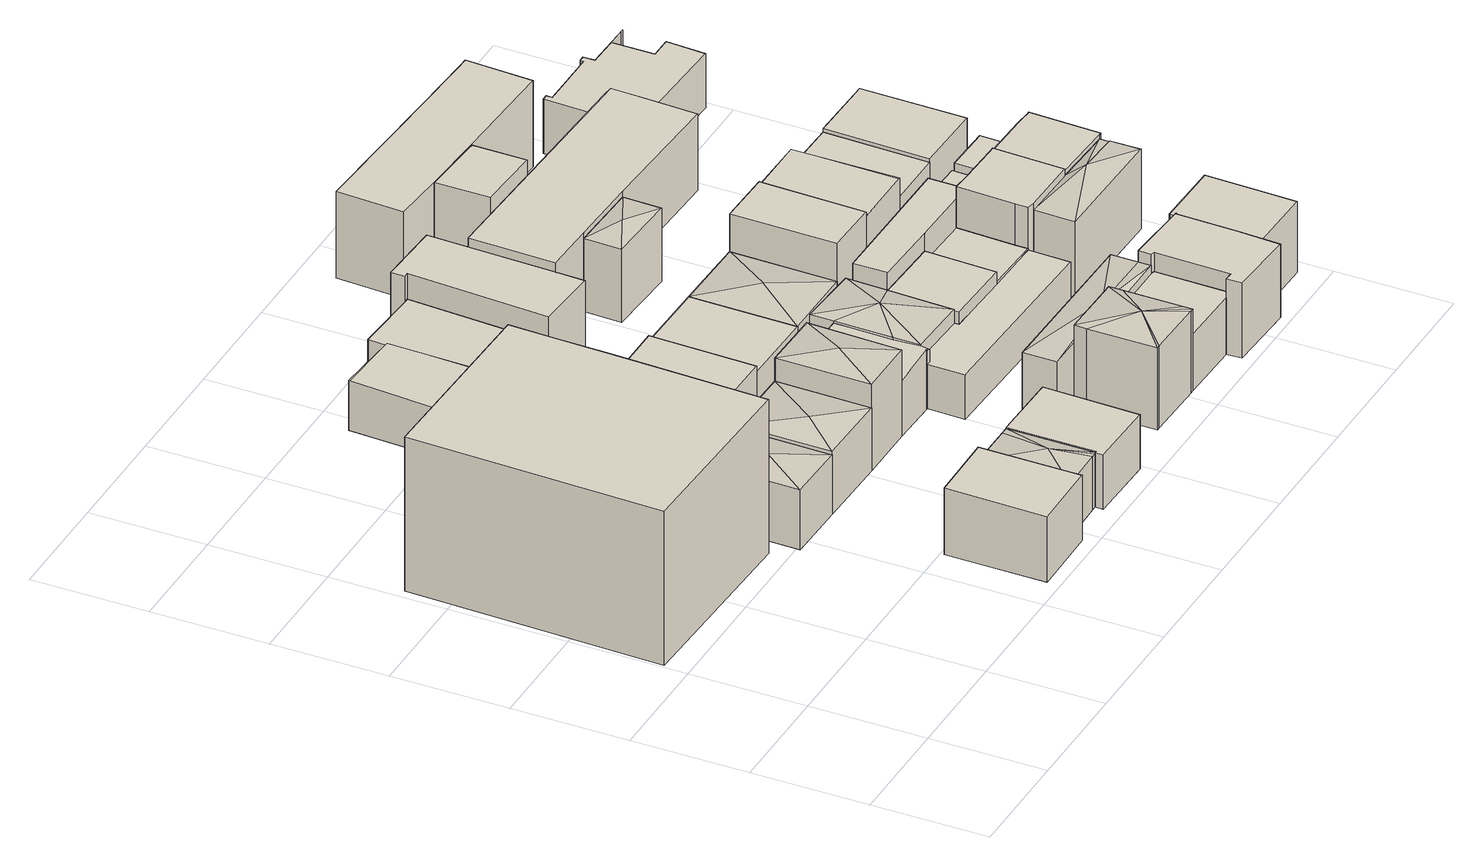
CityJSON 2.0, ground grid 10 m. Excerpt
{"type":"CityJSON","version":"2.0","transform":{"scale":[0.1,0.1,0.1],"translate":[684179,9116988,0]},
"CityObjects":{
"building1":{"type":"Building","attributes":{"Building Type":"Office Building","Roof Shape":"flat","Roof Material":"Asbestos Sheet","Roof Material Code":"4","Roof Direction":"west","Building Height":13.91,"Roof Slope":14.2,"Footprint Area":372.91,"Solar PV Capacity Low":50.28,"Solar PV Capacity High":66.04,"Solar Annual Energy Low":72505,"Solar Annual Energy High":95556,"Suitable PV Area":300.19},"geometry":[{"type":"MultiSurface","lod":"2.2","boundaries":[[[0,1,2,3,4,5]],[[5,4,6,7]],[[4,3,8,6]],[[3,2,9,8]],[[2,1,10,9]],[[1,0,11,10]],[[0,5,7,11]],[[7,6,8,9,10,11]]]}]},
"building2":{"type":"Building","attributes":{"Building Type":"Residential","Roof Shape":"gable","Roof Material":"Concrete Glazed Tile","Roof Material Code":"1","Roof Direction":"west","Building Height":5.94,"Roof Slope":35,"Footprint Area":52.77,"Solar PV Capacity Low":6.61,"Solar PV Capacity High":8.68,"Solar Annual Energy Low":9527,"Solar Annual Energy High":12555,"Suitable PV Area":39.44},"geometry":[{"type":"MultiSurface","lod":"2.2","boundaries":[[[12,13,14,15,16]],[[16,15,17,18]],[[15,14,19,17]],[[14,13,20,19]],[[13,12,21,20]],[[12,16,18,21]],[[18,17,19,20,21]]]}]},
"building3":{"type":"Building","attributes":{"Building Type":"Residential","Roof Shape":"hip","Roof Material":"Concrete Glazed Tile","Roof Material Code":"1","Roof Direction":"west","Building Height":5.45,"Roof Slope":24.5,"Footprint Area":42.49,"Solar PV Capacity Low":5.32,"Solar PV Capacity High":6.99,"Solar Annual Energy Low":7672,"Solar Annual Energy High":10111,"Suitable PV Area":31.76},"geometry":[{"type":"MultiSurface","lod":"2.2","boundaries":[[[22,23,24,25]],[[25,24,26,27]],[[24,23,28,26]],[[23,22,29,28]],[[22,25,27,29]],[[27,26,30]],[[26,28,30]],[[28,29,30]],[[29,27,30]]]}]},
"building4":{"type":"Building","attributes":{"Building Type":"Residential","Roof Shape":"gable","Roof Material":"Concrete Glazed Tile","Roof Material Code":"1","Roof Direction":"west","Building Height":4.56,"Roof Slope":26.6,"Footprint Area":56.76,"Solar PV Capacity Low":7.11,"Solar PV Capacity High":9.33,"Solar Annual Energy Low":10248,"Solar Annual Energy High":13506,"Suitable PV Area":42.43},"geometry":[{"type":"MultiSurface","lod":"2.2","boundaries":[[[3,31,32,33]],[[33,32,34,35]],[[32,31,36,34]],[[31,3,37,36]],[[3,33,35,37]],[[35,34,36,37]]]}]},
"building5":{"type":"Building","attributes":{"Building Type":"Residential","Roof Shape":"hip","Roof Material":"Concrete Glazed Tile","Roof Material Code":"1","Roof Direction":"west","Building Height":4.75,"Roof Slope":24.5,"Footprint Area":36.16,"Solar PV Capacity Low":4.53,"Solar PV Capacity High":5.95,"Solar Annual Energy Low":6528,"Solar Annual Energy High":8603,"Suitable PV Area":27.03},"geometry":[{"type":"MultiSurface","lod":"2.2","boundaries":[[[38,13,12,39,40,41,42]],[[42,41,43,44]],[[41,40,45,43]],[[40,39,46,45]],[[39,12,47,46]],[[12,13,48,47]],[[13,38,49,48]],[[38,42,44,49]],[[44,43,50]],[[43,45,50]],[[45,46,50]],[[46,47,50]],[[47,48,50]],[[48,49,50]],[[49,44,50]]]}]},
"building6":{"type":"Building","attributes":{"Building Type":"Residential","Roof Shape":"hip","Roof Material":"Concrete Glazed Tile","Roof Material Code":"1","Roof Direction":"west","Building Height":5.66,"Roof Slope":28.7,"Footprint Area":53.39,"Solar PV Capacity Low":6.69,"Solar PV Capacity High":8.78,"Solar Annual Energy Low":9640,"Solar Annual Energy High":12705,"Suitable PV Area":39.91},"geometry":[{"type":"MultiSurface","lod":"2.2","boundaries":[[[24,23,51,52]],[[52,51,53,54]],[[51,23,55,53]],[[23,24,56,55]],[[24,52,54,56]],[[54,53,57]],[[53,55,57]],[[55,56,57]],[[56,54,57]]]}]},
"building7":{"type":"Building","attributes":{"Building Type":"Residential","Roof Shape":"shed","Roof Material":"Concrete Glazed Tile","Roof Material Code":"1","Roof Direction":"west","Building Height":4.06,"Roof Slope":12.6,"Footprint Area":38.19,"Solar PV Capacity Low":4.78,"Solar PV Capacity High":6.28,"Solar Annual Energy Low":6895,"Solar Annual Energy High":9088,"Suitable PV Area":28.55},"geometry":[{"type":"MultiSurface","lod":"2.2","boundaries":[[[32,58,59,33]],[[33,59,60,61]],[[59,58,62,60]],[[58,32,63,62]],[[32,33,61,63]],[[61,60,62,63]]]}]},
"building8":{"type":"Building","attributes":{"Building Type":"Residential","Roof Shape":"gable","Roof Material":"Concrete Glazed Tile","Roof Material Code":"1","Roof Direction":"west","Building Height":4.27,"Roof Slope":27.1,"Footprint Area":51.25,"Solar PV Capacity Low":6.42,"Solar PV Capacity High":8.43,"Solar Annual Energy Low":9253,"Solar Annual Energy High":12195,"Suitable PV Area":38.31},"geometry":[{"type":"MultiSurface","lod":"2.2","boundaries":[[[64,65,66,67,68,69]],[[69,68,70,71]],[[68,67,72,70]],[[67,66,73,72]],[[66,65,74,73]],[[65,64,75,74]],[[64,69,71,75]],[[71,70,72,73,74,75]]]}]},
"building9":{"type":"Building","attributes":{"Building Type":"Residential","Roof Shape":"flat","Roof Material":"Concrete Glazed Tile","Roof Material Code":"1","Roof Direction":"west","Building Height":4.92,"Roof Slope":5.5,"Footprint Area":49.09,"Solar PV Capacity Low":6.15,"Solar PV Capacity High":8.07,"Solar Annual Energy Low":8863,"Solar Annual Energy High":11681,"Suitable PV Area":36.7},"geometry":[{"type":"MultiSurface","lod":"2.2","boundaries":[[[42,41,40,76,77,78]],[[78,77,79,80]],[[77,76,81,79]],[[76,40,82,81]],[[40,41,83,82]],[[41,42,84,83]],[[42,78,80,84]],[[80,79,81,82,83,84]]]}]},
"building10":{"type":"Building","attributes":{"Building Type":"Residential","Roof Shape":"hip","Roof Material":"Concrete Glazed Tile","Roof Material Code":"1","Roof Direction":"west","Building Height":7.8,"Roof Slope":23.9,"Footprint Area":42.33,"Solar PV Capacity Low":5.3,"Solar PV Capacity High":6.96,"Solar Annual Energy Low":7643,"Solar Annual Energy High":10073,"Suitable PV Area":31.64},"geometry":[{"type":"MultiSurface","lod":"2.2","boundaries":[[[51,85,86,52]],[[52,86,87,88]],[[86,85,89,87]],[[85,51,90,89]],[[51,52,88,90]],[[88,87,91]],[[87,89,91]],[[89,90,91]],[[90,88,91]]]}]},
"building11":{"type":"Building","attributes":{"Building Type":"Residential","Roof Shape":"flat","Roof Material":"Concrete Glazed Tile","Roof Material Code":"1","Roof Direction":"west","Building Height":4.64,"Roof Slope":11.2,"Footprint Area":48.44,"Solar PV Capacity Low":6.07,"Solar PV Capacity High":7.97,"Solar Annual Energy Low":8746,"Solar Annual Energy High":11526,"Suitable PV Area":36.21},"geometry":[{"type":"MultiSurface","lod":"2.2","boundaries":[[[58,92,93,59]],[[59,93,94,95]],[[93,92,96,94]],[[92,58,97,96]],[[58,59,95,97]],[[94,96,97,95]]]}]},
"building12":{"type":"Building","attributes":{"Building Type":"Residential","Roof Shape":"flat","Roof Material":"Concrete Glazed Tile","Roof Material Code":"1","Roof Direction":"west","Building Height":4.17,"Roof Slope":13.2,"Footprint Area":74.23,"Solar PV Capacity Low":9.29,"Solar PV Capacity High":12.21,"Solar Annual Energy Low":13403,"Solar Annual Energy High":17663,"Suitable PV Area":55.49},"geometry":[{"type":"MultiSurface","lod":"2.2","boundaries":[[[68,67,66,65,98,99,100,101,102]],[[102,101,103,104]],[[101,100,105,103]],[[100,99,106,105]],[[99,98,107,106]],[[98,65,108,107]],[[65,66,109,108]],[[66,67,110,109]],[[67,68,111,110]],[[68,102,104,111]],[[104,103,105,106,107,108,109,110,111]]]}]},
"building13":{"type":"Building","attributes":{"Building Type":"Residential","Roof Shape":"gable","Roof Material":"Concrete Glazed Tile","Roof Material Code":"1","Roof Direction":"west","Building Height":4.99,"Roof Slope":32.7,"Footprint Area":37.05,"Solar PV Capacity Low":4.64,"Solar PV Capacity High":6.09,"Solar Annual Energy Low":6690,"Solar Annual Energy High":8817,"Suitable PV Area":27.7},"geometry":[{"type":"MultiSurface","lod":"2.2","boundaries":[[[86,85,112,113,114,115,116,117]],[[117,116,118,119]],[[116,115,120,118]],[[115,114,121,120]],[[114,113,122,121]],[[113,112,123,122]],[[112,85,124,123]],[[85,86,125,124]],[[86,117,119,125]],[[119,118,120,121,122,123,124,125]]]}]},
"building14":{"type":"Building","attributes":{"Building Type":"Residential","Roof Shape":"flat","Roof Material":"Concrete Glazed Tile","Roof Material Code":"1","Roof Direction":"west","Building Height":4.05,"Roof Slope":8.1,"Footprint Area":60.73,"Solar PV Capacity Low":7.6,"Solar PV Capacity High":9.99,"Solar Annual Energy Low":10964,"Solar Annual Energy High":14450,"Suitable PV Area":45.4},"geometry":[{"type":"MultiSurface","lod":"2.2","boundaries":[[[93,92,126,127]],[[127,126,128,129]],[[126,92,130,128]],[[92,93,131,130]],[[93,127,129,131]],[[129,128,130,131]]]}]},
"building15":{"type":"Building","attributes":{"Building Type":"Residential","Roof Shape":"shed","Roof Material":"Concrete Glazed Tile","Roof Material Code":"1","Roof Direction":"west","Building Height":6.32,"Roof Slope":19.2,"Footprint Area":77.85,"Solar PV Capacity Low":9.75,"Solar PV Capacity High":12.8,"Solar Annual Energy Low":14056,"Solar Annual Energy High":18525,"Suitable PV Area":58.2},"geometry":[{"type":"MultiSurface","lod":"2.2","boundaries":[[[101,100,99,132,133,134,135,136,137]],[[137,136,138,139]],[[136,135,140,138]],[[135,134,141,140]],[[134,133,142,141]],[[133,132,143,142]],[[132,99,144,143]],[[99,100,145,144]],[[100,101,146,145]],[[101,137,139,146]],[[139,138,140,141,142,143,144,145,146]]]}]},
"building16":{"type":"Building","attributes":{"Building Type":"Residential","Roof Shape":"hip","Roof Material":"Concrete Glazed Tile","Roof Material Code":"1","Roof Direction":"west","Building Height":7.38,"Roof Slope":22.9,"Footprint Area":41.28,"Solar PV Capacity Low":5.17,"Solar PV Capacity High":6.79,"Solar Annual Energy Low":7452,"Solar Annual Energy High":9822,"Suitable PV Area":30.86},"geometry":[{"type":"MultiSurface","lod":"2.2","boundaries":[[[147,148,149,150,151,152,153,154,155]],[[155,154,156,157]],[[154,153,158,156]],[[153,152,159,158]],[[152,151,160,159]],[[151,150,161,160]],[[150,149,162,161]],[[149,148,163,162]],[[148,147,164,163]],[[147,155,157,164]],[[157,156,165]],[[156,158,165]],[[158,159,165]],[[159,160,165]],[[160,161,165]],[[161,162,165]],[[162,163,165]],[[163,164,165]],[[164,157,165]]]}]},
"building17":{"type":"Building","attributes":{"Building Type":"Residential","Roof Shape":"hip","Roof Material":"Concrete Glazed Tile","Roof Material Code":"1","Roof Direction":"west","Building Height":5.16,"Roof Slope":26.3,"Footprint Area":51.87,"Solar PV Capacity Low":6.49,"Solar PV Capacity High":8.53,"Solar Annual Energy Low":9365,"Solar Annual Energy High":12343,"Suitable PV Area":38.78},"geometry":[{"type":"MultiSurface","lod":"2.2","boundaries":[[[166,167,168,167,169,170,117,116,115]],[[115,116,171,172]],[[116,117,173,171]],[[117,170,174,173]],[[170,169,175,174]],[[169,167,176,175]],[[167,168,177,176]],[[167,166,178,176]],[[166,115,172,178]],[[172,171,179]],[[171,173,179]],[[173,174,179]],[[174,175,179]],[[175,176,179]],[[176,177,179]],[[176,178,179]],[[178,172,179]]]}]},
"building18":{"type":"Building","attributes":{"Building Type":"Residential","Roof Shape":"hip","Roof Material":"Concrete Glazed Tile","Roof Material Code":"1","Roof Direction":"west","Building Height":5.77,"Roof Slope":29.5,"Footprint Area":46.38,"Solar PV Capacity Low":5.81,"Solar PV Capacity High":7.63,"Solar Annual Energy Low":8374,"Solar Annual Energy High":11037,"Suitable PV Area":34.67},"geometry":[{"type":"MultiSurface","lod":"2.2","boundaries":[[[180,181,147,155,154,182,183,184,185,186]],[[186,185,187,188]],[[185,184,189,187]],[[184,183,190,189]],[[183,182,191,190]],[[182,154,192,191]],[[154,155,193,192]],[[155,147,194,193]],[[147,181,195,194]],[[181,180,196,195]],[[180,186,188,196]],[[188,187,197]],[[187,189,197]],[[189,190,197]],[[190,191,197]],[[191,192,197]],[[192,193,197]],[[193,194,197]],[[194,195,197]],[[195,196,197]],[[196,188,197]]]}]},
"building19":{"type":"Building","attributes":{"Building Type":"Residential","Roof Shape":"flat","Roof Material":"Concrete Glazed Tile","Roof Material Code":"1","Roof Direction":"west","Building Height":4.02,"Roof Slope":5.6,"Footprint Area":63.28,"Solar PV Capacity Low":7.92,"Solar PV Capacity High":10.41,"Solar Annual Energy Low":11425,"Solar Annual Energy High":15058,"Suitable PV Area":47.3},"geometry":[{"type":"MultiSurface","lod":"2.2","boundaries":[[[198,199,200,166,115,114,113,201]],[[201,113,202,203]],[[113,114,204,202]],[[114,115,205,204]],[[115,166,206,205]],[[166,200,207,206]],[[200,199,208,207]],[[199,198,209,208]],[[198,201,203,209]],[[203,202,204,205,206,207,208,209]]]}]},
"building20":{"type":"Building","attributes":{"Building Type":"Residential","Roof Shape":"hip","Roof Material":"Concrete Glazed Tile","Roof Material Code":"1","Roof Direction":"west","Building Height":4.1,"Roof Slope":22,"Footprint Area":61.92,"Solar PV Capacity Low":7.75,"Solar PV Capacity High":10.18,"Solar Annual Energy Low":11180,"Solar Annual Energy High":14734,"Suitable PV Area":46.29},"geometry":[{"type":"MultiSurface","lod":"2.2","boundaries":[[[126,210,211,127]],[[127,211,212,129]],[[211,210,213,212]],[[210,126,128,213]],[[126,127,129,128]],[[129,212,214]],[[212,213,214]],[[213,128,214]],[[128,129,214]]]}]},
"building21":{"type":"Building","attributes":{"Building Type":"Residential","Roof Shape":"flat","Roof Material":"Concrete Glazed Tile","Roof Material Code":"1","Roof Direction":"west","Building Height":5.08,"Roof Slope":12.1,"Footprint Area":40.31,"Solar PV Capacity Low":5.05,"Solar PV Capacity High":6.63,"Solar Annual Energy Low":7278,"Solar Annual Energy High":9592,"Suitable PV Area":30.13},"geometry":[{"type":"MultiSurface","lod":"2.2","boundaries":[[[182,153,152,215,216,217,184,183]],[[183,184,218,219]],[[184,217,220,218]],[[217,216,221,220]],[[216,215,222,221]],[[215,152,223,222]],[[152,153,224,223]],[[153,182,225,224]],[[182,183,219,225]],[[219,218,220,221,222,223,224,225]]]}]},
"building22":{"type":"Building","attributes":{"Building Type":"Residential","Roof Shape":"flat","Roof Material":"Concrete Glazed Tile","Roof Material Code":"1","Roof Direction":"west","Building Height":5.06,"Roof Slope":11.8,"Footprint Area":37.2,"Solar PV Capacity Low":4.66,"Solar PV Capacity High":6.12,"Solar Annual Energy Low":6716,"Solar Annual Energy High":8851,"Suitable PV Area":27.81},"geometry":[{"type":"MultiSurface","lod":"2.2","boundaries":[[[226,167,168,166,200,227]],[[227,200,228,229]],[[200,166,230,228]],[[166,168,231,230]],[[168,167,232,231]],[[167,226,233,232]],[[226,227,229,233]],[[229,228,230,231,232,233]]]}]},
"building23":{"type":"Building","attributes":{"Building Type":"Residential","Roof Shape":"hip","Roof Material":"Concrete Glazed Tile","Roof Material Code":"1","Roof Direction":"west","Building Height":6.62,"Roof Slope":22.1,"Footprint Area":20.11,"Solar PV Capacity Low":2.52,"Solar PV Capacity High":3.31,"Solar Annual Energy Low":3631,"Solar Annual Energy High":4785,"Suitable PV Area":15.03},"geometry":[{"type":"MultiSurface","lod":"2.2","boundaries":[[[234,235,236,237]],[[237,236,238,239]],[[236,235,240,238]],[[235,234,241,240]],[[234,237,239,241]],[[239,238,242]],[[238,240,242]],[[240,241,242]],[[241,239,242]]]}]},
"building24":{"type":"Building","attributes":{"Building Type":"Residential","Roof Shape":"flat","Roof Material":"Concrete Glazed Tile","Roof Material Code":"1","Roof Direction":"west","Building Height":7.53,"Roof Slope":5.6,"Footprint Area":43.93,"Solar PV Capacity Low":5.5,"Solar PV Capacity High":7.22,"Solar Annual Energy Low":7930,"Solar Annual Energy High":10452,"Suitable PV Area":32.83},"geometry":[{"type":"MultiSurface","lod":"2.2","boundaries":[[[210,243,244,211]],[[211,244,245,246]],[[244,243,247,245]],[[243,210,248,247]],[[210,211,246,248]],[[246,245,247,248]]]}]},
"building25":{"type":"Building","attributes":{"Building Type":"Residential","Roof Shape":"flat","Roof Material":"Concrete Glazed Tile","Roof Material Code":"1","Roof Direction":"west","Building Height":6.66,"Roof Slope":7.7,"Footprint Area":38.26,"Solar PV Capacity Low":4.79,"Solar PV Capacity High":6.29,"Solar Annual Energy Low":6907,"Solar Annual Energy High":9103,"Suitable PV Area":28.6},"geometry":[{"type":"MultiSurface","lod":"2.2","boundaries":[[[249,168,167,226,250,251,252]],[[252,251,253,254]],[[251,250,255,253]],[[250,226,256,255]],[[226,167,257,256]],[[167,168,258,257]],[[168,249,259,258]],[[249,252,254,259]],[[254,253,255,256,257,258,259]]]}]},
"building26":{"type":"Building","attributes":{"Building Type":"Residential","Roof Shape":"shed","Roof Material":"Concrete Glazed Tile","Roof Material Code":"1","Roof Direction":"west","Building Height":6.63,"Roof Slope":12.7,"Footprint Area":51.74,"Solar PV Capacity Low":6.48,"Solar PV Capacity High":8.51,"Solar Annual Energy Low":9341,"Solar Annual Energy High":12310,"Suitable PV Area":38.67},"geometry":[{"type":"MultiSurface","lod":"2.2","boundaries":[[[185,184,217,216,215,260,261,262,263,264]],[[264,263,265,266]],[[263,262,267,265]],[[262,261,268,267]],[[261,260,269,268]],[[260,215,270,269]],[[215,216,271,270]],[[216,217,272,271]],[[217,184,273,272]],[[184,185,274,273]],[[185,264,266,274]],[[266,265,267,268,269,270,271,272,273,274]]]}]},
"building27":{"type":"Building","attributes":{"Building Type":"Residential","Roof Shape":"shed","Roof Material":"Concrete Glazed Tile","Roof Material Code":"1","Roof Direction":"west","Building Height":7.69,"Roof Slope":16.2,"Footprint Area":27.62,"Solar PV Capacity Low":3.46,"Solar PV Capacity High":4.54,"Solar Annual Energy Low":4987,"Solar Annual Energy High":6573,"Suitable PV Area":20.65},"geometry":[{"type":"MultiSurface","lod":"2.2","boundaries":[[[275,276,277,278]],[[278,277,279,280]],[[277,276,281,279]],[[276,275,282,281]],[[275,278,280,282]],[[280,279,281,282]]]}]},
"building28":{"type":"Building","attributes":{"Building Type":"Residential","Roof Shape":"shed","Roof Material":"Concrete Glazed Tile","Roof Material Code":"1","Roof Direction":"west","Building Height":4.09,"Roof Slope":10.4,"Footprint Area":31.79,"Solar PV Capacity Low":3.98,"Solar PV Capacity High":5.23,"Solar Annual Energy Low":5739,"Solar Annual Energy High":7564,"Suitable PV Area":23.76},"geometry":[{"type":"MultiSurface","lod":"2.2","boundaries":[[[226,227,199,283,250]],[[250,283,284,285]],[[283,199,286,284]],[[199,227,287,286]],[[227,226,288,287]],[[226,250,285,288]],[[285,284,286,287,288]]]}]},
"building29":{"type":"Building","attributes":{"Building Type":"Residential","Roof Shape":"shed","Roof Material":"Concrete Glazed Tile","Roof Material Code":"1","Roof Direction":"west","Building Height":6.94,"Roof Slope":14.1,"Footprint Area":170.78,"Solar PV Capacity Low":21.38,"Solar PV Capacity High":28.08,"Solar Annual Energy Low":30833,"Solar Annual Energy High":40636,"Suitable PV Area":127.66},"geometry":[{"type":"MultiSurface","lod":"2.2","boundaries":[[[289,134,133,235,234,290,291,292]],[[292,291,293,294]],[[291,290,295,293]],[[290,234,296,295]],[[234,235,297,296]],[[235,133,298,297]],[[133,134,299,298]],[[134,289,300,299]],[[289,292,294,300]],[[294,293,295,296,297,298,299,300]]]}]},
"building30":{"type":"Building","attributes":{"Building Type":"Residential","Roof Shape":"gable","Roof Material":"Concrete Glazed Tile","Roof Material Code":"1","Roof Direction":"west","Building Height":7.09,"Roof Slope":29.5,"Footprint Area":50,"Solar PV Capacity Low":6.26,"Solar PV Capacity High":8.22,"Solar Annual Energy Low":9027,"Solar Annual Energy High":11896,"Suitable PV Area":37.37},"geometry":[{"type":"MultiSurface","lod":"2.2","boundaries":[[[244,243,301,302]],[[302,301,303,304]],[[301,243,305,303]],[[243,244,306,305]],[[244,302,304,306]],[[304,303,305,306]]]}]},
"building31":{"type":"Building","attributes":{"Building Type":"Residential","Roof Shape":"flat","Roof Material":"Concrete Glazed Tile","Roof Material Code":"1","Roof Direction":"west","Building Height":7.82,"Roof Slope":11.8,"Footprint Area":117.54,"Solar PV Capacity Low":14.72,"Solar PV Capacity High":19.33,"Solar Annual Energy Low":21221,"Solar Annual Energy High":27967,"Suitable PV Area":87.86},"geometry":[{"type":"MultiSurface","lod":"2.2","boundaries":[[[307,308,309,310,276,275,311,312]],[[312,311,313,314]],[[311,275,315,313]],[[275,276,281,315]],[[276,310,316,281]],[[310,309,317,316]],[[309,308,318,317]],[[308,307,319,318]],[[307,312,314,319]],[[314,313,315,281,316,317,318,319]]]}]},
"building32":{"type":"Building","attributes":{"Building Type":"Residential","Roof Shape":"flat","Roof Material":"Concrete Glazed Tile","Roof Material Code":"1","Roof Direction":"west","Building Height":7.83,"Roof Slope":14.6,"Footprint Area":36.28,"Solar PV Capacity Low":4.54,"Solar PV Capacity High":5.97,"Solar Annual Energy Low":6550,"Solar Annual Energy High":8633,"Suitable PV Area":27.12},"geometry":[{"type":"MultiSurface","lod":"2.2","boundaries":[[[320,321,322,251,250,283,199,323,324,325]],[[325,324,326,327]],[[324,323,328,326]],[[323,199,329,328]],[[199,283,330,329]],[[283,250,331,330]],[[250,251,332,331]],[[251,322,333,332]],[[322,321,334,333]],[[321,320,335,334]],[[320,325,327,335]],[[327,326,328,329,330,331,332,333,334,335]]]}]},
"building33":{"type":"Building","attributes":{"Building Type":"Residential","Roof Shape":"flat","Roof Material":"Concrete Glazed Tile","Roof Material Code":"1","Roof Direction":"west","Building Height":6.41,"Roof Slope":11.2,"Footprint Area":45.1,"Solar PV Capacity Low":5.65,"Solar PV Capacity High":7.42,"Solar Annual Energy Low":8142,"Solar Annual Energy High":10731,"Suitable PV Area":33.71},"geometry":[{"type":"MultiSurface","lod":"2.2","boundaries":[[[263,264,262,336,337,338,339]],[[339,338,340,341]],[[338,337,342,340]],[[337,336,343,342]],[[336,262,344,343]],[[262,264,345,344]],[[264,263,346,345]],[[263,339,341,346]],[[341,340,342,343,344,345,346]]]}]},
"building34":{"type":"Building","attributes":{"Building Type":"Residential","Roof Shape":"hip","Roof Material":"Concrete Glazed Tile","Roof Material Code":"1","Roof Direction":"west","Building Height":7.2,"Roof Slope":24.9,"Footprint Area":37.93,"Solar PV Capacity Low":4.75,"Solar PV Capacity High":6.24,"Solar Annual Energy Low":6848,"Solar Annual Energy High":9025,"Suitable PV Area":28.35},"geometry":[{"type":"MultiSurface","lod":"2.2","boundaries":[[[347,348,349,324,323,350,351]],[[351,350,352,353]],[[350,323,354,352]],[[323,324,355,354]],[[324,349,356,355]],[[349,348,357,356]],[[348,347,358,357]],[[347,351,353,358]],[[353,352,359]],[[352,354,359]],[[354,355,359]],[[355,356,359]],[[356,357,359]],[[357,358,359]],[[358,353,359]]]}]},
"building35":{"type":"Building","attributes":{"Building Type":"Residential","Roof Shape":"gable","Roof Material":"Concrete Glazed Tile","Roof Material Code":"1","Roof Direction":"west","Building Height":5.09,"Roof Slope":33.3,"Footprint Area":10.97,"Solar PV Capacity Low":1.37,"Solar PV Capacity High":1.8,"Solar Annual Energy Low":1980,"Solar Annual Energy High":2610,"Suitable PV Area":8.2},"geometry":[{"type":"MultiSurface","lod":"2.2","boundaries":[[[360,322,321,361]],[[361,321,362,363]],[[321,322,364,362]],[[322,360,365,364]],[[360,361,363,365]],[[363,362,364,365]]]}]},
"building36":{"type":"Building","attributes":{"Building Type":"Residential","Roof Shape":"flat","Roof Material":"Concrete Glazed Tile","Roof Material Code":"1","Roof Direction":"west","Building Height":5.5,"Roof Slope":6.4,"Footprint Area":47.79,"Solar PV Capacity Low":5.98,"Solar PV Capacity High":7.86,"Solar Annual Energy Low":8629,"Solar Annual Energy High":11372,"Suitable PV Area":35.73},"geometry":[{"type":"MultiSurface","lod":"2.2","boundaries":[[[302,301,366,367]],[[367,366,368,369]],[[366,301,370,368]],[[301,302,371,370]],[[302,367,369,371]],[[369,368,370,371]]]}]},
"building37":{"type":"Building","attributes":{"Building Type":"Residential","Roof Shape":"flat","Roof Material":"Concrete Glazed Tile","Roof Material Code":"1","Roof Direction":"west","Building Height":7.64,"Roof Slope":10.8,"Footprint Area":35.23,"Solar PV Capacity Low":4.41,"Solar PV Capacity High":5.79,"Solar Annual Energy Low":6360,"Solar Annual Energy High":8382,"Suitable PV Area":26.33},"geometry":[{"type":"MultiSurface","lod":"2.2","boundaries":[[[372,373,325,324,349,374,375]],[[375,374,376,377]],[[374,349,378,376]],[[349,324,379,378]],[[324,325,380,379]],[[325,373,381,380]],[[373,372,382,381]],[[372,375,377,382]],[[377,376,378,379,380,381,382]]]}]},
"building38":{"type":"Building","attributes":{"Building Type":"Residential","Roof Shape":"gable","Roof Material":"Concrete Glazed Tile","Roof Material Code":"1","Roof Direction":"west","Building Height":5.45,"Roof Slope":34.8,"Footprint Area":13.36,"Solar PV Capacity Low":1.67,"Solar PV Capacity High":2.2,"Solar Annual Energy Low":2411,"Solar Annual Energy High":3178,"Suitable PV Area":9.98},"geometry":[{"type":"MultiSurface","lod":"2.2","boundaries":[[[383,320,325,373,384]],[[384,373,385,386]],[[373,325,387,385]],[[325,320,388,387]],[[320,383,389,388]],[[383,384,386,389]],[[386,385,387,388,389]]]}]},
"building39":{"type":"Building","attributes":{"Building Type":"Residential","Roof Shape":"flat","Roof Material":"Concrete Glazed Tile","Roof Material Code":"1","Roof Direction":"west","Building Height":5.79,"Roof Slope":9.7,"Footprint Area":55.91,"Solar PV Capacity Low":7,"Solar PV Capacity High":9.19,"Solar Annual Energy Low":10094,"Solar Annual Energy High":13304,"Suitable PV Area":41.79},"geometry":[{"type":"MultiSurface","lod":"2.2","boundaries":[[[367,366,390,391]],[[391,390,392,393]],[[390,366,394,392]],[[366,367,395,394]],[[367,391,393,395]],[[393,392,394,395]]]}]},
"building40":{"type":"Building","attributes":{"Building Type":"Residential","Roof Shape":"flat","Roof Material":"Concrete Glazed Tile","Roof Material Code":"1","Roof Direction":"west","Building Height":4.86,"Roof Slope":13.6,"Footprint Area":72.1,"Solar PV Capacity Low":9.03,"Solar PV Capacity High":11.86,"Solar Annual Energy Low":13018,"Solar Annual Energy High":17156,"Suitable PV Area":53.9},"geometry":[{"type":"MultiSurface","lod":"2.2","boundaries":[[[289,292,291,396,397,398,399,400,401,402,403,404,405,406,407]],[[407,406,408,409]],[[406,405,410,408]],[[405,404,411,410]],[[404,403,412,411]],[[403,402,413,412]],[[402,401,414,413]],[[401,400,415,414]],[[400,399,416,415]],[[399,398,417,416]],[[398,397,418,417]],[[397,396,419,418]],[[396,291,420,419]],[[291,292,421,420]],[[292,289,422,421]],[[289,407,409,422]],[[409,408,410,411,412,413,414,415,416,417,418,419,420,421,422]]]}]}
},
"vertices":[
[3,221,0],[173,216,0],[177,353,0],[178,397,0],[179,436,0],[9,440,0],[179,436,139],[9,440,139],[178,397,139],[177,353,139],[173,216,139],[3,221,139],
[291,22,0],[290,98,0],[229,97,0],[229,11,0],[291,12,0],[229,11,59],[291,12,59],[229,97,60],[290,98,60],[291,22,59],
[188,197,0],[241,196,0],[242,277,0],[189,278,0],[242,277,54],[189,278,54],[241,196,54],[188,197,54],[215,237,59],
[177,306,0],[240,305,0],[241,396,0],[240,305,46],[241,396,46],[177,306,46],[178,397,46],
[331,98,0],[332,23,0],[336,23,0],[338,23,0],[338,98,0],[338,23,48],[338,98,48],[336,23,48],[332,23,48],[291,22,48],[290,98,48],[331,98,48],[322,55,52],
[307,195,0],[308,276,0],[307,195,57],[308,276,57],[241,196,57],[242,277,57],[268,228,63],
[282,305,0],[283,395,0],[283,395,41],[241,396,42],[282,305,41],[240,305,42],
[182,487,0],[240,484,0],[242,484,0],[246,569,0],[245,569,0],[186,572,0],[245,569,43],[186,572,45],[246,569,43],[242,484,45],[240,484,46],[182,487,43],
[336,16,0],[397,15,0],[399,97,0],[397,15,49],[399,97,49],[336,16,49],[336,23,49],[338,23,49],[338,98,49],
[359,195,0],[361,275,0],[361,275,78],[308,276,78],[359,195,78],[307,195,78],[334,235,83],
[335,304,0],[337,395,0],[337,395,46],[283,395,46],[335,304,46],[282,305,46],
[239,464,0],[301,461,0],[308,582,0],[304,582,0],[246,585,0],[304,582,42],[246,585,42],[308,582,42],[301,461,42],[239,464,42],[240,484,42],[242,484,42],[246,569,42],[245,569,42],
[400,194,0],[401,194,0],[405,194,0],[406,202,0],[406,225,0],[407,275,0],[406,225,50],[407,275,50],[406,202,51],[405,194,51],[401,194,53],[400,194,54],[359,195,50],[361,275,51],
[403,303,0],[404,394,0],[403,303,41],[404,394,41],[335,304,41],[337,395,41],
[360,459,0],[361,484,0],[363,558,0],[364,593,0],[363,593,0],[304,594,0],[363,593,63],[304,594,65],[364,593,63],[363,558,63],[361,484,63],[360,459,63],[301,461,65],[308,582,65],[304,582,65],
[451,96,0],[450,85,0],[450,26,0],[453,26,0],[506,25,0],[509,25,0],[509,33,0],[509,84,0],[509,95,0],[509,84,74],[509,95,74],[509,33,74],[509,25,74],[506,25,74],[453,26,74],[450,26,74],[450,85,74],[451,96,74],[483,55,79],
[460,200,0],[462,257,0],[463,257,0],[463,292,0],[407,295,0],[406,225,52],[406,202,52],[407,275,52],[407,295,52],[463,292,52],[462,257,52],[463,257,52],[460,200,52],[437,251,57],
[422,125,0],[422,96,0],[510,84,0],[510,89,0],[570,89,0],[570,100,0],[570,123,0],[570,100,58],[570,123,58],[570,89,58],[510,89,58],[510,84,58],[509,84,58],[509,95,58],[451,96,58],[422,96,58],[422,125,58],[504,98,62],
[572,157,0],[573,193,0],[460,196,0],[400,162,0],[401,194,40],[400,162,40],[405,194,40],[406,202,40],[460,200,40],[460,196,40],[573,193,40],[572,157,40],
[471,303,0],[472,393,0],[472,393,41],[471,303,41],[437,348,47],
[564,24,0],[572,24,0],[573,88,0],[570,89,51],[510,89,51],[573,88,51],[572,24,51],[564,24,51],[509,25,51],[509,33,51],[510,84,51],
[523,255,0],[521,194,0],[460,196,51],[521,194,51],[460,200,51],[463,257,51],[462,257,51],[523,255,51],
[470,481,0],[407,483,0],[406,451,0],[469,448,0],[406,451,66],[469,448,66],[407,483,66],[470,481,66],[438,466,69],
[519,302,0],[521,392,0],[521,392,75],[472,393,75],[519,302,75],[471,303,75],
[463,286,0],[575,254,0],[591,253,0],[591,285,0],[591,253,67],[591,285,67],[575,254,67],[523,255,67],[462,257,67],[463,257,67],[463,286,67],
[565,11,0],[627,9,0],[629,46,0],[630,98,0],[631,98,0],[630,98,66],[631,98,66],[629,46,66],[627,9,66],[565,11,68],[564,24,68],[572,24,68],[573,88,68],[570,89,68],[570,100,68],
[469,606,0],[410,609,0],[410,562,0],[469,560,0],[410,562,78],[469,560,77],[410,609,78],[469,606,77],
[573,204,0],[573,204,41],[575,254,41],[573,193,41],[521,194,42],[523,255,42],
[584,551,0],[591,477,0],[593,524,0],[594,551,0],[593,524,69],[594,551,69],[591,477,69],[470,481,71],[407,483,71],[361,484,71],[363,558,71],[584,551,70],
[575,301,0],[576,392,0],[575,301,72],[576,392,71],[519,302,71],[521,392,72],
[562,660,0],[500,663,0],[367,670,0],[364,612,0],[566,602,0],[569,660,0],[566,602,78],[569,660,78],[469,606,78],[364,612,78],[367,670,78],[500,663,78],[562,660,78],
[633,252,0],[629,252,0],[594,253,0],[580,192,0],[632,191,0],[634,252,0],[632,191,78],[634,252,78],[580,192,78],[573,193,78],[573,204,78],[575,254,78],[591,253,78],[594,253,78],[629,252,78],[633,252,78],
[628,25,0],[687,24,0],[689,102,0],[630,103,0],[689,102,64],[630,103,64],[687,24,64],[628,25,64],[629,46,64],[631,98,64],[630,98,64],
[689,181,0],[688,181,0],[688,189,0],[579,157,0],[689,155,0],[579,157,72],[689,155,72],[580,192,72],[632,191,72],[688,189,72],[688,181,72],[689,181,72],[647,180,76],
[595,285,0],[630,284,0],[629,252,51],[630,284,51],[594,253,51],[595,285,51],
[627,301,0],[629,391,0],[627,301,55],[629,391,55],[575,301,55],[576,392,55],
[690,250,0],[675,251,0],[690,189,0],[692,250,0],[690,189,76],[692,250,76],[688,189,76],[632,191,76],[634,252,76],[675,251,76],[690,250,76],
[634,284,0],[676,283,0],[675,251,55],[676,283,55],[634,252,55],[633,252,55],[634,284,55],
[689,300,0],[690,390,0],[689,300,58],[690,390,58],[627,301,58],[629,391,58],
[694,520,0],[696,554,0],[677,554,0],[677,590,0],[696,590,0],[650,591,0],[650,601,0],[645,601,0],[645,598,0],[591,598,0],[591,603,0],[586,603,0],[591,603,49],[586,603,49],[591,598,49],[645,598,49],[645,601,49],[650,601,49],[650,591,49],[696,590,49],[677,590,49],[677,554,49],[696,554,49],[694,520,49],[593,524,49],[594,551,49],[584,551,49]
]}
